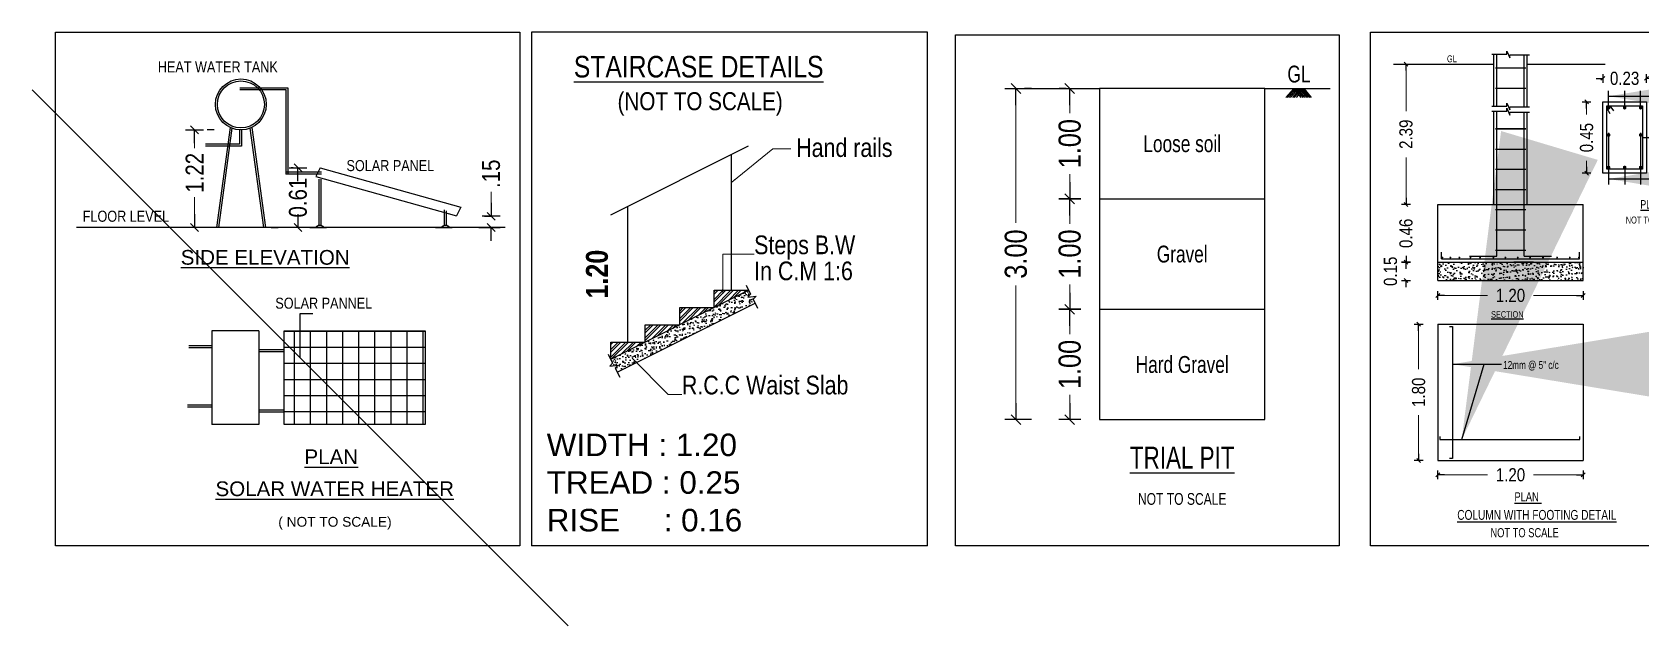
# Model space of a CAD drawing. Header units: metres. Extents: x 113452 to 113666, y -26183 to -26004.
# Drawn here: x 113583.79 to 113606.45, y -26134.42 to -26126.06 of the extents above; entities that cross this region are included whole.
import ezdxf
from ezdxf.enums import TextEntityAlignment as Align

# ---------------------------------------------------------------- set-up
doc = ezdxf.new("R2010")
doc.units = ezdxf.units.M
doc.header["$MEASUREMENT"] = 0
doc.header["$PDMODE"] = 35
doc.linetypes.add('DOT', pattern=[0.25, 0, -0.25])
doc.layers.add('Text', color=7, linetype='Continuous')
doc.layers.add('WALL', color=151, linetype='Continuous')
doc.styles.add('Arial', font='swissc.ttf')
doc.styles.get("Standard").update_dxf_attribs({"font": 'swisscb.ttf'})
doc.styles.add('style', font='ARIALN.TTF', dxfattribs={"height": 9})
doc.styles.add('STYLE1', font='swisscl.ttf')
doc.styles.add('STYLE4', font='arial.ttf', dxfattribs={"height": 1.199999999999999})
doc.styles.add('title text', font='arial.ttf')
doc.dimstyles.new('FLOOR DIM', dxfattribs={"dimtxt": 0.55, "dimasz": 0.05, "dimexe": 0.075, "dimexo": 0.3, "dimgap": 0.025, "dimtad": 0, "dimdec": 1, "dimzin": 3, "dimdsep": 46, "dimtxsty": 'Standard', "dimblk": 'JM1', "dimcen": -0.09, "dimse1": 1, "dimse2": 1, "dimsd1": 1, "dimsd2": 1, "dimclrd": 5, "dimclre": 250, "dimclrt": 3, "dimazin": 0, "dimtfac": 0.65, "dimtdec": 1, "dimtix": 1, "dimtofl": 0, "dimtmove": 0, "dimatfit": 2, "dimfxl": 0, "dimfrac": 1, "dimtolj": 1, "dimlwd": 18, "dimlwe": -1, "dimarcsym": 0})
doc.dimstyles.new('PLAN', dxfattribs={"dimtxt": 12, "dimasz": 6, "dimexe": 6, "dimexo": 24, "dimgap": 3, "dimtad": 0, "dimdec": 1, "dimzin": 0, "dimdsep": 46, "dimlunit": 4, "dimtxsty": 'Standard', "dimblk": 'OBLIQUE', "dimcen": 0.09, "dimclrd": 1, "dimclre": 1, "dimclrt": 3, "dimadec": 0, "dimazin": 0, "dimtfac": 1, "dimtdec": 1, "dimtofl": 0, "dimtmove": 2, "dimatfit": 3, "dimldrblk": 'OBLIQUE', "dimfxl": 0, "dimtolj": 1, "dimtzin": 0, "dimarcsym": 0})
doc.dimstyles.new('style1', dxfattribs={"dimtxt": 12, "dimasz": 7, "dimexe": 4, "dimexo": 6, "dimgap": 2, "dimtad": 0, "dimtoh": 1, "dimdec": 1, "dimzin": 3, "dimdsep": 46, "dimlunit": 4, "dimtxsty": 'STYLE1', "dimblk": 'OBLIQUE', "dimcen": 0.09, "dimclrd": 2, "dimclre": 2, "dimclrt": 4, "dimadec": 0, "dimazin": 0, "dimtfac": 0.5, "dimtdec": 1, "dimtofl": 0, "dimtmove": 2, "dimatfit": 3, "dimfxl": 0, "dimtolj": 1, "dimtzin": 0, "dimarcsym": 0})

# ---------------------------------------------------------------- blocks, each defined once
blk = doc.blocks.new('JM1')
at = {"color": 2}
for p, q in [((-3, 0), (0, 0)), ((-0.8838834764828789, -0.8838834764832197), (0.8838834764828789, 0.8838834764832197)), ((0, 2), (0, -2))]:
    blk.add_line(p, q, dxfattribs=at)
blk = doc.blocks.new('*D8')
at = {"color": 250, "linetype": 'DOT'}
for p, q in [((77524.03315178634, -26832.19894376876), (77523.98926132635, -26832.19894376876)), ((77524.03315178634, -26833.19894376876), (77523.98926132635, -26833.19894376876))]:
    blk.add_line(p, q, dxfattribs=at)
at = {"color": 5, "lineweight": 18}
for p, q in [((77524.06426132635, -26832.24894376876), (77524.06426132635, -26832.42394376876)), ((77524.06426132635, -26833.14894376876), (77524.06426132635, -26832.97394376876))]:
    blk.add_line(p, q, dxfattribs=at)
at = {"layer": 'Defpoints', "color": 0}
for p in [(77524.06426132635, -26832.19894376876), (77524.33315178634, -26832.19894376876), (77524.33315178634, -26833.19894376876)]:
    blk.add_point(p, dxfattribs=at)
at = {"color": 5, "lineweight": 18, "xscale": 0.05, "yscale": 0.05, "zscale": 0.05}
for p, rotation in [((77524.06426132635, -26832.19894376876), 90), ((77524.06426132635, -26833.19894376876), 270)]:
    blk.add_blockref('JM1', p, dxfattribs=dict(at, rotation=rotation))
at = {"color": 3, "insert": (77524.06426132633, -26832.69894376878), "char_height": 0.2, "attachment_point": 5, "rotation": 90, "style": 'Arial'}
blk.add_mtext('\\A1;1.00', dxfattribs=at)
blk = doc.blocks.new('*D9')
at = {"color": 250, "linetype": 'DOT'}
for p, q in [((77524.03315178634, -26831.19894376876), (77523.50148896787, -26831.19894376876)), ((77524.03315178634, -26834.19894376876), (77523.50148896787, -26834.19894376876))]:
    blk.add_line(p, q, dxfattribs=at)
at = {"color": 5, "lineweight": 18}
for p, q in [((77523.57648896787, -26831.24894376876), (77523.57648896787, -26832.41459861187)), ((77523.57648896787, -26834.14894376876), (77523.57648896787, -26832.98328892565))]:
    blk.add_line(p, q, dxfattribs=at)
at = {"layer": 'Defpoints', "color": 0}
for p in [(77523.57648896787, -26831.19894376876), (77524.33315178634, -26831.19894376876), (77524.33315178634, -26834.19894376876)]:
    blk.add_point(p, dxfattribs=at)
at = {"color": 5, "lineweight": 18, "xscale": 0.05, "yscale": 0.05, "zscale": 0.05}
for p, rotation in [((77523.57648896787, -26831.19894376876), 90), ((77523.57648896787, -26834.19894376876), 270)]:
    blk.add_blockref('JM1', p, dxfattribs=dict(at, rotation=rotation))
at = {"color": 3, "insert": (77523.57648896787, -26832.69894376878), "char_height": 0.2, "attachment_point": 5, "rotation": 90, "style": 'Arial'}
blk.add_mtext('\\A1;3.00', dxfattribs=at)
blk = doc.blocks.new('*D10')
at = {"color": 250, "linetype": 'DOT'}
for p, q in [((77524.03315178634, -26833.19894376876), (77523.98926132635, -26833.19894376876)), ((77524.03315178634, -26834.19894376876), (77523.98926132635, -26834.19894376876))]:
    blk.add_line(p, q, dxfattribs=at)
at = {"color": 5, "lineweight": 18}
for p, q in [((77524.06426132635, -26833.24894376876), (77524.06426132635, -26833.42394376876)), ((77524.06426132635, -26834.14894376876), (77524.06426132635, -26833.97394376876))]:
    blk.add_line(p, q, dxfattribs=at)
at = {"layer": 'Defpoints', "color": 0}
for p in [(77524.06426132635, -26833.19894376876), (77524.33315178634, -26833.19894376876), (77524.33315178634, -26834.19894376876)]:
    blk.add_point(p, dxfattribs=at)
at = {"color": 5, "lineweight": 18, "xscale": 0.05, "yscale": 0.05, "zscale": 0.05}
for p, rotation in [((77524.06426132635, -26833.19894376876), 90), ((77524.06426132635, -26834.19894376876), 270)]:
    blk.add_blockref('JM1', p, dxfattribs=dict(at, rotation=rotation))
at = {"color": 3, "insert": (77524.06426132633, -26833.69894376877), "char_height": 0.2, "attachment_point": 5, "rotation": 90, "style": 'Arial'}
blk.add_mtext('\\A1;1.00', dxfattribs=at)
blk = doc.blocks.new('*D11')
at = {"color": 250, "linetype": 'DOT'}
for p, q in [((77524.03315178634, -26831.19894376876), (77523.98926132635, -26831.19894376876)), ((77524.03315178634, -26832.19894376876), (77523.98926132635, -26832.19894376876))]:
    blk.add_line(p, q, dxfattribs=at)
at = {"color": 5, "lineweight": 18}
for p, q in [((77524.06426132635, -26831.24894376876), (77524.06426132635, -26831.42394376876)), ((77524.06426132635, -26832.14894376876), (77524.06426132635, -26831.97394376876))]:
    blk.add_line(p, q, dxfattribs=at)
at = {"layer": 'Defpoints', "color": 0}
for p in [(77524.06426132635, -26831.19894376876), (77524.33315178634, -26831.19894376876), (77524.33315178634, -26832.19894376876)]:
    blk.add_point(p, dxfattribs=at)
at = {"color": 5, "lineweight": 18, "xscale": 0.05, "yscale": 0.05, "zscale": 0.05}
for p, rotation in [((77524.06426132635, -26831.19894376876), 90), ((77524.06426132635, -26832.19894376876), 270)]:
    blk.add_blockref('JM1', p, dxfattribs=dict(at, rotation=rotation))
at = {"color": 3, "insert": (77524.06426132633, -26831.69894376877), "char_height": 0.2, "attachment_point": 5, "rotation": 90, "style": 'Arial'}
blk.add_mtext('\\A1;1.00', dxfattribs=at)
blk = doc.blocks.new('*D31')
at = {"layer": 'Defpoints', "color": 0}
for p in [(111199.2860335347, -25955.4365735427), (111198.5808532408, -25958.5401543199), (111199.2860335347, -25958.5401543199)]:
    blk.add_point(p, dxfattribs=at)
at = {"color": 3, "insert": (111198.5808532408, -25956.9883639313), "char_height": 0.5, "attachment_point": 5, "rotation": 90}
blk.add_mtext('\\A1;1.20', dxfattribs=at)
blk = doc.blocks.new('*D15')
at = {"color": 250, "linetype": 'DOT'}
for p, q in [((77523.08103785441, -26837.06959211822), (77522.78667369948, -26837.06959211822)), ((77523.08538515602, -26838.16259218289), (77522.78667369948, -26838.16259218289))]:
    blk.add_line(p, q, dxfattribs=at)
at = {"color": 5, "lineweight": 18}
for p, q in [((77522.86167369947, -26837.11959211822), (77522.86167369947, -26837.27618110998)), ((77522.86167369947, -26838.11259218289), (77522.86167369947, -26837.8248168535))]:
    blk.add_line(p, q, dxfattribs=at)
at = {"layer": 'Defpoints', "color": 0}
for p in [(77522.86167369947, -26837.06959211822), (77523.38103785441, -26837.06959211822), (77523.38538515603, -26838.16259218289)]:
    blk.add_point(p, dxfattribs=at)
at = {"color": 5, "lineweight": 18, "xscale": 0.05, "yscale": 0.05, "zscale": 0.05}
for p, rotation in [((77522.86167369947, -26837.06959211822), 90), ((77522.86167369947, -26838.16259218289), 270)]:
    blk.add_blockref('JM1', p, dxfattribs=dict(at, rotation=rotation))
at = {"color": 3, "lineweight": -2, "insert": (77522.86167369946, -26837.55049898175), "char_height": 0.2, "attachment_point": 5, "rotation": 90, "style": 'Arial'}
blk.add_mtext('\\A1;1.22', dxfattribs=at)
blk = doc.blocks.new('*D16')
at = {"color": 5, "lineweight": 18}
for p, q in [((77526.18189780482, -26837.98728262879), (77526.18189780482, -26837.76228262874)), ((77526.18189780482, -26838.21259218289), (77526.18189780482, -26838.26259218289))]:
    blk.add_line(p, q, dxfattribs=at)
at = {"color": 250, "linetype": 'DOT'}
for p, q in [((77526.10713736639, -26838.03728262879), (77526.25689780482, -26838.03728262879)), ((77526.04448258932, -26838.16259218289), (77526.25689780482, -26838.16259218289))]:
    blk.add_line(p, q, dxfattribs=at)
at = {"layer": 'Defpoints', "color": 0}
for p in [(77525.80713736637, -26838.03728262879), (77526.18189780482, -26838.03728262879), (77525.74448258933, -26838.16259218289)]:
    blk.add_point(p, dxfattribs=at)
at = {"color": 5, "lineweight": 18, "xscale": 0.05, "yscale": 0.05, "zscale": 0.05}
for p, rotation in [((77526.18189780482, -26838.03728262879), 270), ((77526.18189780482, -26838.16259218289), 90)]:
    blk.add_blockref('JM1', p, dxfattribs=dict(at, rotation=rotation))
at = {"color": 3, "lineweight": -2, "insert": (77526.18189780481, -26837.56136175563), "char_height": 0.2, "attachment_point": 5, "rotation": 90, "style": 'Arial'}
blk.add_mtext('\\A1;.15', dxfattribs=at)
blk = doc.blocks.new('_Oblique')
at = {"color": 0, "linetype": 'ByBlock', "lineweight": -2}
blk.add_line((-0.5, -0.5), (0.5, 0.5), dxfattribs=at)
blk = doc.blocks.new('*D17')
at = {"color": 250, "linetype": 'DOT'}
for p, q in [((77523.96713019372, -26837.49291828328), (77523.94448877484, -26837.49291828328)), ((77523.71948877485, -26838.16259218289), (77523.94448877484, -26838.16259218289))]:
    blk.add_line(p, q, dxfattribs=at)
at = {"color": 5, "lineweight": 18}
for p, q in [((77524.01948877484, -26837.54291828328), (77524.01948877484, -26837.5623050284)), ((77524.01948877484, -26838.11259218289), (77524.01948877484, -26838.09320543768))]:
    blk.add_line(p, q, dxfattribs=at)
at = {"layer": 'Defpoints', "color": 0}
for p in [(77524.01948877484, -26837.49291828328), (77524.26713019374, -26837.49291828328), (77524.01948877485, -26838.16259218289)]:
    blk.add_point(p, dxfattribs=at)
at = {"color": 5, "lineweight": 18, "xscale": 0.05, "yscale": 0.05, "zscale": 0.05}
for p, rotation in [((77524.01948877484, -26837.49291828328), 90), ((77524.01948877484, -26838.16259218289), 270)]:
    blk.add_blockref('JM1', p, dxfattribs=dict(at, rotation=rotation))
at = {"color": 3, "lineweight": -2, "insert": (77524.01948877482, -26837.82775523305), "char_height": 0.2, "attachment_point": 5, "rotation": 90, "style": 'Arial'}
blk.add_mtext('\\A1;0.61', dxfattribs=at)
blk = doc.blocks.new('*D22')
at = {"color": 5, "lineweight": 18}
for p, q in [((10901.40017756732, 6619.786426198802), (10902.4843679286, 6619.786426198802)), ((10904.61609075743, 6619.786426198802), (10903.53190039613, 6619.786426198802))]:
    blk.add_line(p, q, dxfattribs=at)
at = {"layer": 'Defpoints', "color": 0}
for p in [(10901.35017756732, 6620.114411606823), (10904.66609075743, 6620.114411606823), (10904.66609075743, 6619.786426198802)]:
    blk.add_point(p, dxfattribs=at)
at = {"color": 5, "lineweight": 18, "xscale": 0.05, "yscale": 0.05, "zscale": 0.05, "rotation": 180}
blk.add_blockref('JM1', (10901.35017756732, 6619.786426198802), dxfattribs=at)
at = {"color": 5, "lineweight": 18, "xscale": 0.05, "yscale": 0.05, "zscale": 0.05}
blk.add_blockref('JM1', (10904.66609075743, 6619.786426198802), dxfattribs=at)
at = {"color": 3, "insert": (10903.00813416236, 6619.786426198802), "char_height": 0.3, "attachment_point": 5, "style": 'Arial'}
blk.add_mtext('\\A1;1.20', dxfattribs=at)
blk = doc.blocks.new('*D23')
at = {"color": 5, "lineweight": 18}
for p, q in [((10900.9129573654, 6623.174144779842), (10900.9129573654, 6622.193044427101)), ((10900.9129573654, 6620.164411606825), (10900.9129573654, 6621.145511959568))]:
    blk.add_line(p, q, dxfattribs=at)
at = {"layer": 'Defpoints', "color": 0}
for p in [(10900.9129573654, 6623.224144779841), (10901.35017756733, 6623.224144779841), (10901.35017756733, 6620.114411606825)]:
    blk.add_point(p, dxfattribs=at)
at = {"color": 5, "lineweight": 18, "xscale": 0.05, "yscale": 0.05, "zscale": 0.05}
for p, rotation in [((10900.9129573654, 6623.224144779841), 90), ((10900.9129573654, 6620.114411606825), 270)]:
    blk.add_blockref('JM1', p, dxfattribs=dict(at, rotation=rotation))
at = {"color": 3, "insert": (10900.9129573654, 6621.669278193329), "char_height": 0.3, "attachment_point": 5, "rotation": 90, "style": 'Arial'}
blk.add_mtext('\\A1;1.80', dxfattribs=at)
blk = doc.blocks.new('*D24')
at = {"color": 5, "lineweight": 18}
for p, q in [((10905.06426459219, 6628.828209626982), (10905.01426459218, 6628.828209626982)), ((10906.15860785179, 6628.828209626982), (10906.20860785179, 6628.828209626982))]:
    blk.add_line(p, q, dxfattribs=at)
at = {"layer": 'Defpoints', "color": 0}
for p in [(10906.10860785178, 6628.828209626982), (10905.11426459219, 6628.291418653214), (10906.10860785178, 6628.291418653214)]:
    blk.add_point(p, dxfattribs=at)
at = {"color": 5, "lineweight": 18, "xscale": 0.05, "yscale": 0.05, "zscale": 0.05}
blk.add_blockref('JM1', (10905.11426459219, 6628.828209626982), dxfattribs=at)
at = {"color": 5, "lineweight": 18, "xscale": 0.05, "yscale": 0.05, "zscale": 0.05, "rotation": 180}
blk.add_blockref('JM1', (10906.10860785178, 6628.828209626982), dxfattribs=at)
at = {"color": 3, "insert": (10905.61143622199, 6628.828209626982), "char_height": 0.3, "attachment_point": 5, "style": 'Arial'}
blk.add_mtext('\\A1;0.23', dxfattribs=at)
blk = doc.blocks.new('*D25')
at = {"color": 5, "lineweight": 18}
for p, q in [((10904.74414639041, 6628.241418653217), (10904.74414639041, 6628.006014427826)), ((10904.74414639041, 6626.714311501139), (10904.74414639041, 6626.94971572653))]:
    blk.add_line(p, q, dxfattribs=at)
at = {"layer": 'Defpoints', "color": 0}
for p in [(10905.11426459219, 6628.291418653216), (10904.74414639041, 6626.664311501139), (10905.11426459219, 6626.664311501139)]:
    blk.add_point(p, dxfattribs=at)
at = {"color": 5, "lineweight": 18, "xscale": 0.05, "yscale": 0.05, "zscale": 0.05}
for p, rotation in [((10904.74414639041, 6628.291418653216), 90), ((10904.74414639041, 6626.664311501139), 270)]:
    blk.add_blockref('JM1', p, dxfattribs=dict(at, rotation=rotation))
at = {"color": 3, "insert": (10904.74414639041, 6627.47786507717), "char_height": 0.3, "attachment_point": 5, "rotation": 90, "style": 'Arial'}
blk.add_mtext('\\A1;0.45', dxfattribs=at)
blk = doc.blocks.new('*D26')
at = {"color": 5, "lineweight": 18}
for p, q in [((10901.40017756732, 6623.877908056167), (10902.4843679286, 6623.877908056167)), ((10904.61609075743, 6623.877908056167), (10903.53190039613, 6623.877908056167))]:
    blk.add_line(p, q, dxfattribs=at)
at = {"layer": 'Defpoints', "color": 0}
for p in [(10901.35017756732, 6624.319500192285), (10904.66609075743, 6624.319500192285), (10904.66609075743, 6623.877908056167)]:
    blk.add_point(p, dxfattribs=at)
at = {"color": 5, "lineweight": 18, "xscale": 0.05, "yscale": 0.05, "zscale": 0.05, "rotation": 180}
blk.add_blockref('JM1', (10901.35017756732, 6623.877908056167), dxfattribs=at)
at = {"color": 5, "lineweight": 18, "xscale": 0.05, "yscale": 0.05, "zscale": 0.05}
blk.add_blockref('JM1', (10904.66609075743, 6623.877908056167), dxfattribs=at)
at = {"color": 3, "insert": (10903.00813416236, 6623.877908056167), "char_height": 0.3, "attachment_point": 5, "style": 'Arial'}
blk.add_mtext('\\A1;1.20', dxfattribs=at)
blk = doc.blocks.new('*D27')
at = {"color": 5, "lineweight": 18}
for p, q in [((10900.62451941797, 6624.684837041499), (10900.62451941797, 6624.7348370415)), ((10900.62451941797, 6624.170347892739), (10900.62451941797, 6624.120347892739))]:
    blk.add_line(p, q, dxfattribs=at)
at = {"layer": 'Defpoints', "color": 0}
for p in [(10901.35017756733, 6624.634837041499), (10900.62451941797, 6624.220347892739), (10901.35017756733, 6624.220347892739)]:
    blk.add_point(p, dxfattribs=at)
at = {"color": 5, "lineweight": 18, "xscale": 0.05, "yscale": 0.05, "zscale": 0.05}
for p, rotation in [((10900.62451941797, 6624.634837041499), 270), ((10900.62451941797, 6624.220347892739), 90)]:
    blk.add_blockref('JM1', p, dxfattribs=dict(at, rotation=rotation))
at = {"color": 3, "insert": (10900.27052591147, 6624.427592467115), "char_height": 0.3, "attachment_point": 5, "rotation": 90, "style": 'Arial'}
blk.add_mtext('\\A1;0.15', dxfattribs=at)
blk = doc.blocks.new('*D28')
at = {"color": 5, "lineweight": 18}
for p, q in [((10900.62451941798, 6626.003666151189), (10900.62451941798, 6626.053666151189)), ((10900.62451941798, 6624.584837041499), (10900.62451941798, 6624.534837041498))]:
    blk.add_line(p, q, dxfattribs=at)
at = {"layer": 'Defpoints', "color": 0}
for p in [(10901.35017756733, 6625.953666151189), (10900.62451941798, 6624.634837041499), (10901.35017756733, 6624.634837041499)]:
    blk.add_point(p, dxfattribs=at)
at = {"color": 5, "lineweight": 18, "xscale": 0.05, "yscale": 0.05, "zscale": 0.05}
for p, rotation in [((10900.62451941798, 6625.953666151189), 270), ((10900.62451941798, 6624.634837041499), 90)]:
    blk.add_blockref('JM1', p, dxfattribs=dict(at, rotation=rotation))
at = {"color": 3, "insert": (10900.62451941798, 6625.294251596338), "char_height": 0.3, "attachment_point": 5, "rotation": 90, "style": 'Arial'}
blk.add_mtext('\\A1;0.46', dxfattribs=at)
blk = doc.blocks.new('*D29')
at = {"color": 5, "lineweight": 18}
for p, q in [((10900.62451941799, 6629.104786967854), (10900.62451941799, 6628.083252533548)), ((10900.62451941799, 6626.003666151189), (10900.62451941799, 6627.025200585497))]:
    blk.add_line(p, q, dxfattribs=at)
at = {"layer": 'Defpoints', "color": 0}
for p in [(10900.62451941799, 6629.154786967854), (10902.628185776, 6629.154786967854), (10902.628185776, 6625.953666151189)]:
    blk.add_point(p, dxfattribs=at)
at = {"color": 5, "lineweight": 18, "xscale": 0.05, "yscale": 0.05, "zscale": 0.05}
for p, rotation in [((10900.62451941799, 6629.154786967854), 90), ((10900.62451941799, 6625.953666151189), 270)]:
    blk.add_blockref('JM1', p, dxfattribs=dict(at, rotation=rotation))
at = {"color": 3, "insert": (10900.62451941799, 6627.554226559517), "char_height": 0.3, "attachment_point": 5, "rotation": 90, "style": 'Arial'}
blk.add_mtext('\\A1;2.39', dxfattribs=at)
blk = doc.blocks.new('TP')
for p, q in [((-2.947217913708299, 4.144229590579924), (-2.171009451398275, 4.144229590579924)), ((-0.671009451398277, 4.144229590579924), (-0.079634059991804, 4.144229590579924)), ((-0.4093219649221284, 4.144229590579924), (-0.4807683798717335, 4.06234458948893)), ((-0.3974242219992447, 4.144229590579924), (-0.4688706369342981, 4.06234458948893)), ((-0.382780712825479, 4.144229590579924), (-0.4542271277459804, 4.06234458948893)), ((-0.3672218327410519, 4.144229590579924), (-0.4386682476906573, 4.06234458948893)), ((-0.3507479282270651, 4.144229590579924), (-0.4221943431766704, 4.06234458948893)), ((-0.4114461659191875, 4.144229590579924), (-0.3450436456041643, 4.06234458948893)), ((-0.3342740237130783, 4.144229590579924), (-0.4057204386626836, 4.06234458948893)), ((-0.3951371806033421, 4.144229590579924), (-0.3287346603028709, 4.06234458948893)), ((-0.3179650384117849, 4.144229590579924), (-0.3894114533322863, 4.06234458948893)), ((-0.3786632760893553, 4.144229590579924), (-0.3122607557888841, 4.06234458948893)), ((-0.3621893715753686, 4.144229590579924), (-0.2957868512748973, 4.06234458948893)), ((-0.3466304914909415, 4.144229590579924), (-0.2802279712050222, 4.06234458948893)), ((-0.3319869823171757, 4.144229590579924), (-0.2655844620312564, 4.06234458948893)), ((-0.3200892393942922, 4.144229590579924), (-0.2536867190792691, 4.06234458948893)), ((-2.171009451398275, 3.144229590579924), (-0.671009451398277, 3.144229590579924)), ((-2.171009451398275, 2.144229590579925), (-0.671009451398277, 2.144229590579925))]:
    blk.add_line(p, q)
at = {"color": 0}
blk.add_lwpolyline([(-3.475192883721318, 4.631140698707894), (0, 4.631140698707894), (0, 0), (-3.475192883721318, 0)], close=True, dxfattribs=at)
blk.add_lwpolyline([(-2.171009451398275, 1.144229590579925), (-0.671009451398277, 1.144229590579925), (-0.671009451398277, 4.144229590579924), (-2.171009451398275, 4.144229590579924)], close=True)
at = {"style": 'STYLE1'}
for s, height, p in [('GL', 0.1524, (-0.3636594254348893, 4.274751632794504)), ('Loose soil', 0.1524, (-1.421009451398275, 3.644229590579924)), ('Gravel', 0.1524, (-1.421009451398275, 2.644229590579924)), ('Hard Gravel', 0.1524, (-1.421009451398275, 1.644229590579925)), ('%%uTRIAL PIT', 0.19812, (-1.421009451398275, 0.8004896128295513)), ('NOT TO SCALE', 0.10668, (-1.421009451398275, 0.4261073377310824))]:
    blk.add_text(s, height=height, dxfattribs=at).set_placement(p, align=Align.MIDDLE_CENTER)
for p2, distance, picture, middle in [((-2.171009451398275, 4.144229590579924), 0.7566628184431491, '*D9', (-2.927672269855974, 2.64422959055082)), ((-2.171009451398275, 2.144229590579925), 0.26889045996358707, '*D10', (-2.439899911376413, 1.644229590550821))]:
    dim = blk.add_aligned_dim(p1=(-2.171009451398275, 1.144229590579925), p2=p2, distance=distance, dimstyle='FLOOR DIM', override={"dimpost": '\\X'})
    dim.commit()
    dim.dimension.update_dxf_attribs({"geometry": picture, "text_midpoint": middle, "insert": (-77526.50416123771, 26835.34317335932)})
for base, p1, p2, picture, middle in [((-2.439899911361862, 4.144229590565374), (-2.171009451398275, 3.144229590579924), (-2.171009451398275, 4.144229590579924), '*D11', (-2.439899911376413, 3.644229590550821)), ((-2.439899911361862, 3.144229590565373), (-2.171009451398275, 2.144229590579925), (-2.171009451398275, 3.144229590579924), '*D8', (-2.439899911376413, 2.64422959055082))]:
    dim = blk.add_linear_dim(base=base, p1=p1, p2=p2, angle=270, dimstyle='FLOOR DIM', override={"dimpost": '\\X'})
    dim.commit()
    dim.dimension.update_dxf_attribs({"geometry": picture, "text_midpoint": middle, "insert": (-77526.50416123771, 26835.34317335932)})
blk = doc.blocks.new('ST')
h = blk.add_hatch()
h.set_pattern_fill('ANSI32', color=8, scale=0.0129315865715744)
h.set_pattern_definition([(44.99999999999999, (-12102.78879160664, -39351.42111431332), (-0.0870967195983875, 0.0870967195983875), []), (44.99999999999999, (-12102.73072710173, -39351.42111431332), (-0.0870967195983875, 0.0870967195983875), [])])
h.paths.add_polyline_path([(111198.8918787761, -25958.5401543199), (111198.8918787761, -25958.93430907862), (111199.6801882934, -25958.5401543199)])
h.paths.add_polyline_path([(111199.6801882934, -25958.14599956118), (111199.6801882934, -25958.5401543199), (111200.4684978108, -25958.14599956118)])
h.paths.add_polyline_path([(111200.4684978108, -25957.75184480248), (111200.4684978108, -25958.14599956118), (111201.2568073283, -25957.75184480248)])
h.paths.add_polyline_path([(111202.0451168456, -25957.35769004375), (111201.2568073283, -25957.35769004375), (111201.2568073283, -25957.75184480248)])
h = blk.add_hatch()
h.set_pattern_fill('AR-CONC', color=8, scale=0.0012931586571574)
h.set_pattern_definition([(50, (-12102.78879160664, -39351.42111431332), (0.2355936819135454, -0.0206117664518055), [0.0246346724188492, -0.2709813966073413]), (355, (-12102.78879160664, -39351.42111431332), (-0.0455753355235471, 0.2470668134300473), [0.0197077379350794, -0.2167858727103662]), (100.4514446999998, (-12102.76915886276, -39351.42283195582), (0.1900183457684009, 0.2264550369072037), [0.0209362500391748, -0.2302989415597723]), (46.18419999999993, (-12102.78879160664, -39351.35542185355), (0.3505482085035934, -0.0543674003332581), [0.0369520086282738, -0.4064720949110111]), (96.63555760999989, (-12102.75957928184, -39351.35995243491), (0.3070012111936666, 0.3199612350304586), [0.0314043879127597, -0.3454487243271212]), (351.1841511700001, (-12102.78879160664, -39351.35542185355), (0.3070012112110907, 0.3199612350146965), [0.0295615643189045, -0.3251773292588371]), (20.99999999999999, (-12102.75594537673, -39351.37184496847), (0.1960614626193341, -0.1322451263615536), [0.0246346724188492, -0.2709813966073416]), (326, (-12102.75594537673, -39351.37184496847), (0.0799198279876494, 0.2381842629352982), [0.0197077379350794, -0.2167851172858732]), (71.45144499999998, (-12102.7396069215, -39351.38286539572), (0.2759812901698138, 0.1059391378031164), [0.0209362500391751, -0.230298544560068]), (37.50000000000001, (-12102.78879160664, -39351.42111431332), (0.0039940540320274, 0.1093430805251017), [0, -0.2141574188945294, 0, -0.2200697402750532, 0, -0.2176062730331684]), (7.499999999999991, (-12102.78879160664, -39351.42111431332), (0.0864084250435404, 0.1295493776050598), [0, -0.1254725981866707, 0, -0.2092304844107567, 0, -0.0829367304767915]), (327.5, (-12102.86203869924, -39351.42111431332), (0.1753401519691695, -0.0074081748887643), [0, -0.0821155747294976, 0, -0.2562005931560323, 0, -0.3399584793801198]), (317.5, (-12102.89488492915, -39351.42111431332), (0.1915545332869741, 0.0328804870008906), [0, -0.1067502471483466, 0, -0.1701434708395186, 0, -0.2414197897047224])])
h.paths.add_polyline_path([(111202.1920096512, -25957.65147565519), (111202.118563248, -25957.50458284951), (111202.0231570346, -25957.51556275577), (111202.0891846876, -25957.44582572702), (111202.0451168458, -25957.35769004366), (111198.8918787762, -25958.93430907853), (111198.9653251793, -25959.08120188429), (111199.0607313919, -25959.07022197811), (111198.9947037397, -25959.13995900672), (111199.0387715815, -25959.22809469006)])
for p, q in [((111206.1311907118, -25951.45912847374), (111197.0845307763, -25951.45912847377)), ((111197.0845307763, -25951.45912847377), (111197.0845307763, -25963.19990330297)), ((111206.1311907118, -25963.19990330293), (111206.1311907118, -25951.45912847374)), ((111198.8918787761, -25955.63365092207), (111202.0451168456, -25954.0570318872)), ((111201.650962087, -25957.35769004375), (111201.650962087, -25954.25410926655)), ((111199.2860335347, -25958.5401543199), (111199.2860335347, -25955.4365735427)), ((111198.8918787761, -25958.93430907862), (111202.0451168456, -25957.35769004375)), ((111201.2568073283, -25957.75184480245), (111201.2568073283, -25957.35769004375)), ((111201.2568073283, -25957.35769004375), (111202.0451168456, -25957.35769004375)), ((111199.0387715817, -25959.22809468999), (111202.1920096513, -25957.65147565511)), ((111200.4684978108, -25958.14599956118), (111200.4684978108, -25957.75184480245)), ((111200.4684978108, -25957.75184480245), (111201.2568073283, -25957.75184480245)), ((111199.6801882934, -25958.5401543199), (111199.6801882934, -25958.14599956118)), ((111199.6801882934, -25958.14599956118), (111200.4684978108, -25958.14599956118)), ((111198.8918787761, -25958.5401543199), (111199.6801882934, -25958.5401543199)), ((111198.8918787761, -25958.93430907862), (111198.8918787761, -25958.5401543199)), ((111206.1311907118, -25963.19990330293), (111197.0845307763, -25963.19990330297))]:
    blk.add_line(p, q)
at = {"linetype": 'Continuous'}
for points in [[(111201.9863597234, -25957.24017579921), (111202.0891846876, -25957.44582572702), (111202.0231570346, -25957.51556275577), (111202.2139694615, -25957.49360294324), (111202.1479418093, -25957.56333997184), (111202.2507667736, -25957.76898989965)], [(111198.8331216537, -25958.81679483406), (111198.935946618, -25959.02244476188), (111198.869918965, -25959.09218179063), (111199.0607313919, -25959.07022197811), (111198.9947037397, -25959.13995900672), (111199.097528704, -25959.34560893453)]]:
    blk.add_lwpolyline(points, dxfattribs=at)
at = {"style": 'Arial'}
for s, height, p in [('%%USTAIRCASE DETAILS', 0.492693448376985, (111198.0493749343, -25952.49372693825)), ('(NOT TO SCALE)', 0.4120878300838559, (111199.0480142645, -25953.24233412378)), ('Hand rails', 0.4271577435425355, (111203.1310839308, -25954.31019109357)), ('Steps B.W', 0.4271577435425355, (111202.1702565615, -25956.53243729209)), ('In C.M 1:6', 0.4271577435425355, (111202.1702565615, -25957.12705557638)), ('R.C.C Waist Slab', 0.4271577435425355, (111200.5193958548, -25959.73671210436))]:
    blk.add_text(s, height=height, dxfattribs=at).set_placement(p)
at = {"lineweight": 5, "style": 'title text'}
for s, p in [('WIDTH : 1.20', (111197.4299802753, -25961.14680152408)), ('TREAD : 0.25', (111197.4299802753, -25962.00676988499)), ('RISE     : 0.16', (111197.4299802753, -25962.86673824591))]:
    blk.add_text(s, height=0.513889300516094, dxfattribs=at).set_placement(p)
dim = blk.add_aligned_dim(p1=(111199.2860335347, -25955.4365735427), p2=(111199.2860335347, -25958.5401543199), distance=-0.7051802939095069, text='1.20', dimstyle='FLOOR DIM', override={"dimscale": 2.5, "dimtxt": 0.2, "dimasz": 0.05, "dimpost": '\\X', "dimse1": 1, "dimse2": 1})
dim.commit()
dim.dimension.update_dxf_attribs({"geometry": '*D31', "text_midpoint": (111198.5808532408, -25956.9883639313)})
for points in [[(111201.6569580185, -25954.88962905972), (111202.594550661, -25954.12216818752), (111203.0125562751, -25954.12216818752)], [(111201.4515291166, -25957.43809325434), (111201.4515291166, -25956.53243729209), (111202.1702565615, -25956.53243729209)], [(111199.3843039586, -25958.90972023098), (111200.2026154352, -25959.73671210436), (111200.5193958548, -25959.73671210436)]]:
    blk.add_leader(points, dimstyle='FLOOR DIM', override={"dimasz": 0.1, "dimgap": 1, "dimclrd": 1})
blk = doc.blocks.new('SWH')
at = {"lineweight": -2}
h = blk.add_hatch(dxfattribs=at)
h.set_pattern_fill('NET', color=0, scale=1.44017999999379, style=0)
h.set_pattern_definition([(0, (-66.54175173793921, -39.80048125228496), (0, 0.1800224999992238), []), (90, (-66.54175173793921, -39.80048125228496), (-0.1800224999992238, 0), [])])
h.paths.add_polyline_path([(-1.062225808040237, 2.409325119253479), (-2.639022434974321, 2.409325119253479), (-2.639022434974321, 1.358127367973792), (-1.062225808040237, 1.358127367973792)])
at = {"color": 0, "lineweight": -2}
for p, q in [((-3.13662555909832, 5.129532555725745), (-2.599124996573663, 5.129532555725745)), ((-3.13662555909832, 5.107632602561352), (-2.621024949708953, 5.107632602561352)), ((-2.621024949708953, 5.107632602561352), (-2.621024949708953, 4.162294204812496)), ((-2.599124996573663, 5.129532555725745), (-2.599124996573663, 4.162294204812496)), ((-2.219760128646156, 4.184194157976888), (-2.621024949708953, 4.184194157976888)), ((-2.219760128646156, 4.162294204812496), (-2.621024949708953, 4.162294204812496)), ((-2.249921610113232, 4.107411055156262), (-2.249921610113232, 3.586566262107226)), ((-2.228021656948839, 4.107411055156262), (-2.228021656948839, 3.586105828537256)), ((-0.8427717378945088, 3.587284354798612), (-0.8427717378945088, 3.762849796316003)), ((-0.8208717847592197, 3.587284354798612), (-0.8208717847592197, 3.751899819719255)), ((-2.350860020029358, 3.564666308942831), (-2.166583400306989, 3.564666308942831)), ((-0.9439552680996712, 3.564666308942831), (-0.7596786484064069, 3.564666308942831))]:
    blk.add_line(p, q, dxfattribs=at)
at = {"color": 0, "lineweight": -2, "ltscale": 10}
for p, q in [((-3.245414556615286, 4.684920481955487), (-3.398387124965664, 3.564666308942831)), ((-3.002300124353495, 4.684920481955487), (-2.849327556032221, 3.564666308942831)), ((-3.224228739272803, 4.67594536440083), (-3.376400078821461, 3.564666308942831)), ((-3.023485941725084, 4.67594536440083), (-2.871314602176424, 3.564666308942831)), ((-2.237031044001922, 4.234340208553476), (-2.286000827967654, 4.136400640651118)), ((-2.237031044001922, 4.234340208553476), (-0.6602344170678407, 3.794005595773341)), ((-2.286000827967654, 4.136400640651118), (-0.7092042010044679, 3.696066027870982)), ((-0.6602344170678407, 3.794005595773341), (-0.7092042010044679, 3.696066027870982)), ((-0.1638294643198606, 3.564666308942831), (-4.963113328805775, 3.564666308942831)), ((-2.92240112501895, 2.409325119253479), (-3.448000000673345, 2.409325119253479)), ((-3.448000000673345, 2.409325119253479), (-3.448000000673345, 1.358127367973792)), ((-2.92240112501895, 2.409325119253479), (-2.92240112501895, 1.358127367973792)), ((-2.639022434974321, 2.409325119253479), (-1.062225808040237, 2.409325119253479)), ((-2.639022434974321, 1.358127367973792), (-2.639022434974321, 2.409325119253479)), ((-1.062225808040237, 2.409325119253479), (-1.062225808040237, 1.358127367973792)), ((-2.92240112501895, 1.358127367973792), (-3.448000000673345, 1.358127367973792)), ((-1.062225808040237, 1.358127367973792), (-2.639022434974321, 1.358127367973792))]:
    blk.add_line(p, q, dxfattribs=at)
at = {"lineweight": -2, "ltscale": 10}
for p, q in [((-3.1389715168209187, 4.657746308130298), (-3.1389715168209187, 4.496064208955677)), ((-3.117071563669013, 4.657746308130298), (-3.117071563669013, 4.474164255803772)), ((-3.1389715168209187, 4.496064208955677), (-3.520254201663191, 4.496064208955677)), ((-3.117071563669013, 4.474164255803772), (-3.520254201663191, 4.474164255803772)), ((-3.448000000673345, 2.238994469067866), (-3.708433992433127, 2.238994469067866)), ((-3.448000000673345, 2.21709451591596), (-3.708433992433127, 2.21709451591596)), ((-2.92240112501895, 2.198147624556439), (-2.639022434974321, 2.198147624556439)), ((-2.92240112501895, 2.1762476714045333), (-2.639022434974321, 2.1762476714045333)), ((-3.448000000673345, 1.5758578547268096), (-3.720457295654342, 1.5758578547268096)), ((-3.448000000673345, 1.553957901574904), (-3.720457295654342, 1.553957901574904)), ((-2.92240112501895, 1.52238001889782), (-2.639022434974321, 1.52238001889782)), ((-2.92240112501895, 1.5004800657459145), (-2.639022434974321, 1.5004800657459145))]:
    blk.add_line(p, q, dxfattribs=at)
blk.add_lwpolyline([(-5.198365024785744, 5.751053585776387), (0, 5.751053585776387), (0, 0), (-5.198365024785744, 0)], close=True)
at = {"color": 0, "lineweight": -2, "ltscale": 10}
for radius in [0.2846993909747725, 0.2627994378228668]:
    blk.add_circle((-3.123857340484391, 4.942364818529313), radius, dxfattribs=at)
for centre in [(-2.240311284491326, 3.522617205991991), (-0.8334065325907432, 3.522617205991991)]:
    blk.add_arc(centre, 0.0646671488188049, 40.5596247876106, 139.4403752123894, dxfattribs=at)
at = {"layer": 'Text', "color": 0, "lineweight": -2, "style": 'Arial'}
blk.add_text('FLOOR LEVEL', height=0.1234439999994678, dxfattribs=at).set_placement((-4.894592154189011, 3.629178424191194))
at = {"layer": 'Text', "color": 0, "lineweight": -2, "attachment_point": 1}
for s, insert, char_height, width, style in [('HEAT WATER TANK', (-4.05404675536556, 5.424229050076972), 0.1234439999994678, 1.659024570932308, 'Arial'), ('SOLAR PANEL', (-1.941625054809264, 4.319583056774717), 0.1234439999994678, 1.267576546015225, 'Arial'), ('{\\W0.28124;\\L \\W1;SIDE ELEVATION}', (-3.819785546627826, 3.312836135111866), 0.1645919999992903, 1.897865537476789, 'STYLE4'), ('SOLAR PANNEL', (-2.738243141968268, 2.779373959958319), 0.1234439999994678, 1.084387334238164, 'style'), ('{\\W2.44669;\\L \\W1;PLAN}', (-2.568483060080325, 1.080539599875919), 0.1645919999992903, 0.876663428477716, 'STYLE4'), ('{\\W1.60306;\\L \\W1;SOLAR WATER HEATER}', (-3.5105177918158, 0.7224655068421271), 0.1645919999992903, 2.861753880751748, 'STYLE4'), ('{\\W0.146425; }( NOT TO SCALE)', (-2.712949328648392, 0.3250220558256842), 0.1097279999995269, 1.266634765043042, 'STYLE4')]:
    blk.add_mtext(s, dxfattribs=dict(at, insert=insert, char_height=char_height, width=width, style=style))
at = {"color": 0, "lineweight": -2}
for base, p1, p2, text, picture, middle in [((-3.642487538236308, 4.657666373601386), (-3.118776081711984, 3.564666308942831), (-3.123123383324127, 4.657666373615938), '1.22', '*D15', (-3.642487538250861, 4.176759510064584)), ((-0.3222634328849381, 3.689975863031576), (-0.7596786484064069, 3.564666308942831), (-0.6970238713547589, 3.689975863046128), '.15', '*D16', (-0.32226343289949, 4.165896736187278)), ((-2.484672462873276, 4.234340208538923), (-2.484672462887829, 3.564666308942831), (-2.237031044001922, 4.234340208553476), '0.61', '*D17', (-2.484672462887829, 3.899503258762706))]:
    dim = blk.add_linear_dim(base=base, p1=p1, p2=p2, angle=90, text=text, dimstyle='FLOOR DIM', override={"dimpost": '\\X'}, dxfattribs=at)
    dim.commit()
    dim.dimension.update_dxf_attribs({"geometry": picture, "text_midpoint": middle, "dimtype": 128, "insert": (-77526.50416123771, 26841.72725849182)})
blk.add_leader([(-2.460704698460175, 2.106070994603213), (-2.460704698460175, 2.602674037945688), (-2.317222086858236, 2.602674037945688)], dimstyle='PLAN', dxfattribs=at)
blk = doc.blocks.new('WRWR')
h = blk.add_hatch()
h.set_pattern_fill('AR-CONC', color=256, scale=0.0345407623969858, style=0)
h.set_pattern_definition([(50, (57.48440371624565, -43.89417001979564), (0.2477471354403129, -0.021675065843374), [0.0259055717977393, -0.2849612897751326]), (355, (57.48440371624565, -43.89417001979564), (-0.0479257684659155, 0.2598128976701386), [0.0207244574381915, -0.2279690318201066]), (100.4513999999998, (57.50504931019714, -43.8959762736995), (0.1998215509821118, 0.2381376740941407), [0.0220163475792869, -0.2421798309711232]), (46.18419999999993, (57.48440371624565, -43.82508849499753), (0.3686331948088837, -0.05717152946121901), [0.0388583576966088, -0.4274419346626974]), (96.6355999999996, (57.51512314599314, -43.82985280839603), (0.3228396243368166, 0.3364677392542981), [0.0330245224051527, -0.3632696884281959]), (351.1842000000001, (57.48440371624565, -43.82508849499753), (0.3228393616836521, 0.3364679914104583), [0.0310866861572872, -0.3419535477301597]), (20.99999999999998, (57.51894447861015, -43.84235887619616), (0.20617624660309, -0.1390676343900946), [0.0259055717977393, -0.2849612897751319]), (326, (57.51894447861015, -43.84235887619616), (0.0840429706744709, 0.2504723540812688), [0.0207244574381915, -0.2279690318201065]), (71.45140000000002, (57.53612582513597, -43.8539478567054), (0.2902193017440411, 0.1114044925264026), [0.0220163475792864, -0.242179830971119]), (37.50000000000001, (57.48440371624565, -43.89417001979564), (0.0042001067329626, 0.1149840750860424), [0, -0.2252057708283475, 0, -0.231423108059805, 0, -0.2288325508800311]), (7.499999999999991, (57.48440371624565, -43.89417001979564), (0.0908662238667422, 0.1362328122671701), [0, -0.131945712356484, 0, -0.2200246564687965, 0, -0.0872154250523876]), (327.5, (57.40737781607275, -43.89417001979564), (0.184386339300113, -0.007790624654717), [0, -0.0863519059924646, 0, -0.2694179466964893, 0, -0.3574968908088032]), (317.5, (57.37283705367918, -43.89417001979564), (0.2014369490846369, 0.0345770240949504), [0, -0.1122574777902038, 0, -0.1789211492163865, 0, -0.2538746036178455])])
h.paths.add_polyline_path([(4.853824875364807, 6.470094592248643), (1.537911685254583, 6.470094592248643), (1.537911685254583, 6.055605443487363), (4.853824875364807, 6.055605443487363)])
for p, q in [((2.815919893928367, 10.02921470951514), (2.815919893928367, 11.21712819774256)), ((2.88500141874465, 10.02921470951514), (2.88500141874465, 11.21712819774256)), ((3.506735141872924, 10.01114538175534), (3.506735141872924, 11.19905886998276)), ((3.575816666654645, 10.01114538175534), (3.575816666654645, 11.19905886998276)), ((0.5294449549583078, 10.99004451860946), (2.815919893928367, 10.99004451860946)), ((2.854675487504209, 10.90036990116914), (3.547152352119154, 10.90036990116914)), ((3.575816666654645, 10.99004451860946), (5.354516929024612, 10.99004451860946)), ((2.854675487504209, 10.43970213987541), (3.547152352119154, 10.43970213987541)), ((5.433696459152997, 10.01528365015747), (5.433696459152997, 10.37987420920763)), ((5.801891965134928, 10.01528365015747), (5.801891965134928, 10.37987420920763)), ((6.164644220663831, 10.01528365015747), (6.164644220663831, 10.37987420920763)), ((2.815919893928367, 7.788923701944441), (2.815919893928367, 9.913791989880336)), ((2.88500141874465, 6.607903915374662), (2.88500141874465, 9.913791989880336)), ((5.392393551886923, 9.981735259128072), (5.462961004885073, 9.860344890934355)), ((5.45897376842913, 10.03628136219231), (5.542704015118943, 9.92004503094722)), ((3.506735141872924, 6.607903915374662), (3.506735141872924, 9.895722662120534)), ((3.575816666654645, 7.788923701964447), (3.575816666654645, 9.895722662120534)), ((2.854675487504209, 9.518366617287935), (3.547152352119154, 9.518366617287935)), ((2.854675487504209, 9.512392826971336), (3.547152352119154, 9.512392826971336)), ((5.433682389550084, 9.418462605299283), (5.433696459152997, 8.63160550493376)), ((6.164644220683839, 9.418462605299283), (6.164644220663831, 8.610961605704688)), ((2.854675487504209, 9.0517250656776), (3.547152352119154, 9.0517250656776)), ((2.854675487504209, 8.591057304383867), (3.547152352119154, 8.591057304383867)), ((5.433696459152997, 8.61096160570014), (5.433696459152997, 8.246371046650893)), ((5.801891965134928, 8.61096160570014), (5.801891965134928, 8.246371046650893)), ((6.164644220663831, 8.61096160570014), (6.164644220663831, 8.246371046650893)), ((2.854675487504209, 8.13038954309468), (3.547152352119154, 8.13038954309468)), ((1.537911685254583, 6.470094592254098), (1.537911685254583, 7.788923701944441)), ((1.537911685254583, 7.788923701944441), (4.853824875364807, 7.788923701944441)), ((4.853824875364807, 6.470094592254098), (4.853824875364807, 7.788923701944441)), ((2.854675487504209, 7.669721781803672), (3.547152352119154, 7.669721781803672)), ((2.854675487504209, 7.20905402050721), (3.547152352119154, 7.20905402050721)), ((1.6219926312624, 6.551790817274194), (1.6219926312624, 6.703337376696254)), ((2.263267695596368, 6.607903915374662), (2.88500141874465, 6.607903915374662)), ((2.854675487504209, 6.748386259218023), (3.547152352119154, 6.748386259218023)), ((3.506735141872924, 6.607903915374662), (4.128468865024842, 6.607903915374662)), ((4.769743929355171, 6.551790817274194), (4.769743929355171, 6.703337376696254)), ((1.537911685254583, 6.055605443493732), (1.537911685254583, 6.470094592254098)), ((1.537911685254583, 6.470094592254098), (4.853824875364807, 6.470094592254098)), ((1.6219926312624, 6.551790817274194), (4.769743929355171, 6.551790817274194)), ((3.717152771359906, 6.470094592254098), (3.273583434411193, 6.470094592254098)), ((4.853824875364807, 6.055605443493732), (4.853824875364807, 6.470094592254098)), ((1.537911685254583, 6.055605443493732), (4.853824875364807, 6.055605443493732)), ((1.537911685254583, 5.059402330596639), (1.537911685254583, 1.9496691575805)), ((1.537911685254583, 5.059402330596639), (4.853824875364807, 5.059402330596639)), ((4.853824875364807, 5.059402330596639), (4.853824875364807, 1.9496691575805)), ((1.537911685254583, 1.9496691575805), (4.853824875364807, 1.9496691575805))]:
    blk.add_line(p, q)
for points in [[(0, 11.71729246532595), (8.103884502683286, 11.71729246532595), (8.103884502703293, 0), (0, 0)], [(5.301998710119733, 10.12667620397224), (6.296341969718922, 10.12667620397224), (6.296341969718922, 8.499569051894468), (5.301998710119733, 8.499569051894468)], [(5.392393551886923, 10.03628136219231), (6.205947127929902, 10.03628136219231), (6.205947127929902, 8.589963893671666), (5.392393551886923, 8.589963893671666)]]:
    blk.add_lwpolyline(points, close=True)
for points in [[(2.772949496220461, 11.21712819774256), (3.114516436493431, 11.21712819774256), (3.114516436493431, 11.28760541317751), (3.184181329535931, 11.13054146690592), (3.184181329535931, 11.19905886998276), (3.627289766853209, 11.19905886998276)], [(2.772949496220461, 10.02921470951514), (3.114516436493431, 10.02921470951514), (3.114516436493431, 10.099691924951), (3.184181329535931, 9.94262797868123), (3.184181329535931, 10.01114538175534), (3.627289766853209, 10.01114538175534)], [(2.772949496220461, 9.913791989880336), (3.114516436493431, 9.913791989880336), (3.114516436493431, 9.984269205320743), (3.184181329535931, 9.827205259050972), (3.184181329535931, 9.895722662120534), (3.627289766853209, 9.895722662120534)], [(1.803282115210095, 5.003448128811213), (1.872363640008188, 5.003448128811213), (1.872363640008188, 1.994239363665656), (1.803282115210095, 1.994239363665656)], [(1.580804565172002, 2.495254481616938), (1.580804565172002, 2.426172956822482), (4.781054715036589, 2.426172956822482), (4.781054715036589, 2.495254481616938)]]:
    blk.add_lwpolyline(points)
for points, const_width in [([(5.413052559908464, 9.994639750923852, 1), (5.454340358390253, 9.994639750923852, 1)], 0.0412877984668239), ([(5.779338891237785, 9.994639750923852, 1), (5.820626689715935, 9.994639750923852, 1)], 0.0412877984668239), ([(6.185288119902908, 9.994639750923852, -1), (6.144000321448402, 9.994639750923852, -1)], 0.0412877984668239), ([(5.413052559908464, 9.372801076988253, -1), (5.454340358390253, 9.372801076988253, -1)], 0.0412877984668239), ([(6.185288119902908, 9.372801076988253, 1), (6.144000321448402, 9.372801076988253, 1)], 0.0412877984668239), ([(5.413052559908464, 8.63160550493376, -1), (5.454340358390253, 8.63160550493376, -1)], 0.0412877984668239), ([(5.779338891237785, 8.63160550493376, -1), (5.820626689715935, 8.63160550493376, -1)], 0.0412877984668239), ([(6.185288119902908, 8.63160550493376, 1), (6.144000321448402, 8.63160550493376, 1)], 0.0412877984668239), ([(1.630227769250268, 6.578552093687903, 1), (1.65126307034552, 6.578552093687903, 1)], 0.0210353011096784), ([(1.8139175207707, 6.578552093687903, 1), (1.834952821891419, 6.578552093687903, 1)], 0.0210353011096784), ([(2.020165190488114, 6.578552093687903, 1), (2.041200491587004, 6.578552093687903, 1)], 0.0210353011096784), ([(2.271530009929846, 6.578552093687903, 1), (2.292565311052384, 6.578552093687903, 1)], 0.0210353011096784), ([(2.490668200038271, 6.578552093687903, 1), (2.511703501133523, 6.578552093687903, 1)], 0.0210353011096784), ([(2.795265766128069, 6.578552093687903, 1), (2.816301067263339, 6.578552093687903, 1)], 0.0210353011096784), ([(3.068632272124887, 6.578552093687903, 1), (3.089667573218321, 6.578552093687903, 1)], 0.0210353011096784), ([(3.350159687859558, 6.578552093687903, 1), (3.371194988942078, 6.578552093687903, 1)], 0.0210353011096784), ([(3.631686446853563, 6.578552093687903, 1), (3.652721747992472, 6.578552093687903, 1)], 0.0210353011096784), ([(3.926909506941227, 6.578552093687903, 1), (3.947944808036482, 6.578552093687903, 1)], 0.0210353011096784), ([(4.248275453895985, 6.578552093687903, 1), (4.269310754991238, 6.578552093687903, 1)], 0.0210353011096784), ([(4.537504083760723, 6.578552093687903, 1), (4.558539384875983, 6.578552093687903, 1)], 0.0210353011096784), ([(4.744096525138957, 6.578552093687903, 1), (4.765131826276046, 6.578552093687903, 1)], 0.0210353011096784)]:
    blk.add_lwpolyline(points, format="xyb", close=True, dxfattribs=dict(const_width=const_width))
at = {"style": 'STYLE1'}
for s, height, p in [('GL', 0.1554334307864362, (1.74756341324064, 11.03180115703344)), ('3 Nos 20mm #', 0.1807896835643323, (6.597076733030917, 10.15101735900498)), ('8mm rings', 0.1807896835643323, (6.647940636552447, 9.358283530826156)), ('2leg 7" c/c', 0.1807896835643323, (6.647940636552447, 9.096943943335644)), ('5 Nos 20mm #', 0.1807896835643323, (6.597076733030917, 8.30062686636029)), ('12mm @ 5" c/c', 0.1813390025841755, (3.029046134261078, 4.036713647630675))]:
    blk.add_text(s, height=height, dxfattribs=at).set_placement(p)
for s, height, p in [('%%UPLAN', 0.1920890387871031, (6.415840241874321, 7.790973461805152)), ('NOT TO SCALE', 0.1581909731187908, (6.446200223548657, 7.43271213634125)), ('%%uSECTION', 0.1467982401871897, (3.122908976280087, 5.281073584904333)), ('%%UPLAN ', 0.2072445743819149, (3.592408004375101, 1.122304006516969)), ('%%uCOLUMN WITH FOOTING DETAIL', 0.2245149555804078, (3.79782357469412, 0.7088494246054327)), ('NOT TO SCALE', 0.2072445743819149, (3.517457226822444, 0.3024324112047907))]:
    blk.add_text(s, height=height, dxfattribs=at).set_placement(p, align=Align.MIDDLE_CENTER)
for p1, p2, distance, text, override, picture, middle in [((2.815919893928367, 7.788923701944441), (2.815919893928367, 10.99004451860946), 2.0036663580049208, '2.39', {"dimtxt": 0.3, "dimasz": 0.05, "dimpost": '\\X'}, '*D29', (0.812253535923446, 9.389484110275587)), ((1.537911685254583, 7.788923701944441), (1.537911685254583, 6.470094592254098), -0.7256581493420509, '0.46', {"dimtxt": 0.3, "dimasz": 0.05, "dimpost": '\\X'}, '*D28', (0.8122535359125322, 7.129509147097452)), ((1.537911685254583, 6.470094592254098), (1.537911685254583, 6.055605443493732), -0.7256581493547839, '0.15', {"dimtxt": 0.3, "dimasz": 0.05, "dimtad": 3, "dimpost": '\\X'}, '*D27', (0.4582600294070291, 6.262850017872549))]:
    dim = blk.add_aligned_dim(p1=p1, p2=p2, distance=distance, text=text, dimstyle='FLOOR DIM', override=override)
    dim.commit()
    dim.dimension.update_dxf_attribs({"geometry": picture, "text_midpoint": middle, "insert": (-10899.81226588207, -6618.16474244924)})
dim = blk.add_linear_dim(base=(6.296341969718922, 10.66346717774104), p1=(5.301998710119733, 10.12667620397224), p2=(6.296341969718922, 10.12667620397224), text='0.23', dimstyle='FLOOR DIM', override={"dimtxt": 0.3, "dimasz": 0.05, "dimpost": '\\X'})
dim.commit()
dim.dimension.update_dxf_attribs({"geometry": '*D24', "text_midpoint": (5.799170339920237, 10.66346717774104), "insert": (-10899.81226588207, -6618.16474244924)})
dim = blk.add_linear_dim(base=(4.931880508347604, 8.499569051898106), p1=(5.301998710119733, 10.12667620397224), p2=(5.301998710119733, 8.499569051894468), angle=90, text='0.45', dimstyle='FLOOR DIM', override={"dimtxt": 0.3, "dimasz": 0.05, "dimpost": '\\X'})
dim.commit()
dim.dimension.update_dxf_attribs({"geometry": '*D25', "text_midpoint": (4.931880508347604, 9.31312262793108), "insert": (-10899.81226588207, -6618.16474244924)})
for base, p1, p2, picture, middle in [((4.853824875364807, 5.713165606925031), (1.537911685254583, 6.154757743043772), (4.853824875364807, 6.154757743043772), '*D26', (3.195868280297871, 5.713165606925031)), ((4.853824875364807, 1.62168374956036), (1.537911685254583, 1.9496691575805), (4.853824875364807, 1.9496691575805), '*D22', (3.195868280297871, 1.62168374956036))]:
    dim = blk.add_linear_dim(base=base, p1=p1, p2=p2, text='1.20', dimstyle='FLOOR DIM', override={"dimtxt": 0.3, "dimasz": 0.05, "dimpost": '\\X'})
    dim.commit()
    dim.dimension.update_dxf_attribs({"geometry": picture, "text_midpoint": middle, "dimtype": 128, "insert": (-10899.81226588207, -6618.16474244924)})
dim = blk.add_linear_dim(base=(1.100691483336049, 5.059402330600278), p1=(1.537911685254583, 1.9496691575805), p2=(1.537911685254583, 5.059402330596639), angle=90, text='1.80', dimstyle='FLOOR DIM', override={"dimtxt": 0.3, "dimasz": 0.05, "dimpost": '\\X'})
dim.commit()
dim.dimension.update_dxf_attribs({"geometry": '*D23', "text_midpoint": (1.100691483336049, 3.50453574408766), "dimtype": 128, "insert": (-10899.81226588207, -6618.16474244924)})
for points in [[(5.433696459152997, 10.25612372027626), (5.801891965134928, 10.25612372027626)], [(5.801891965134928, 10.25612372027626), (6.164644220663831, 10.25612372027626)], [(6.164644220663831, 10.25612372027626), (6.542914307361571, 10.25612372027626)], [(6.205947127929902, 9.313122627932898), (6.653104680002798, 9.313122627932898)], [(5.433696459152997, 8.370121535596809), (5.801891965134928, 8.370121535596809)], [(5.801891965134928, 8.370121535596809), (6.164644220663831, 8.370121535596809)], [(6.164644220663831, 8.370121535596809), (6.542914307361571, 8.370121535596809)], [(1.872363640008188, 4.146059732549473), (2.989449033768323, 4.146059732549473)], [(2.082945137062778, 2.426172956822482), (2.596060612248038, 4.146059732549473)]]:
    blk.add_leader(points, dimstyle='style1', override={"dimtxt": 12, "dimasz": 7, "dimexe": 4, "dimexo": 6, "dimgap": 2, "dimtfac": 0.5})

msp = doc.modelspace()

# ---------------------------------------------------------------- block references
for name, p, xscale, yscale, zscale in [('SWH', (113590.6605130107, -26133.29412089373), 1.258310633492949, 1.258310633492949, 1.258310633492949), ('ST', (45052.74713180966, -10130.46606088099), 0.6163657838638334, 0.6163657838638334, 0.6163657838638334), ('TP', (113602.1999964209, -26133.29412089371), 1.554838697709914, 1.554838697709914, 1.554838697709914)]:
    msp.add_blockref(name, p, dxfattribs=dict(xscale=xscale, yscale=yscale, zscale=zscale))
at = {"layer": 'WALL', "xscale": 0.6176010287515334, "yscale": 0.6176010287515334, "zscale": 0.6176010287515334}
msp.add_blockref('WRWR', (113602.6416191252, -26133.29412089371), dxfattribs=at)

doc.saveas('drawing.dxf')
